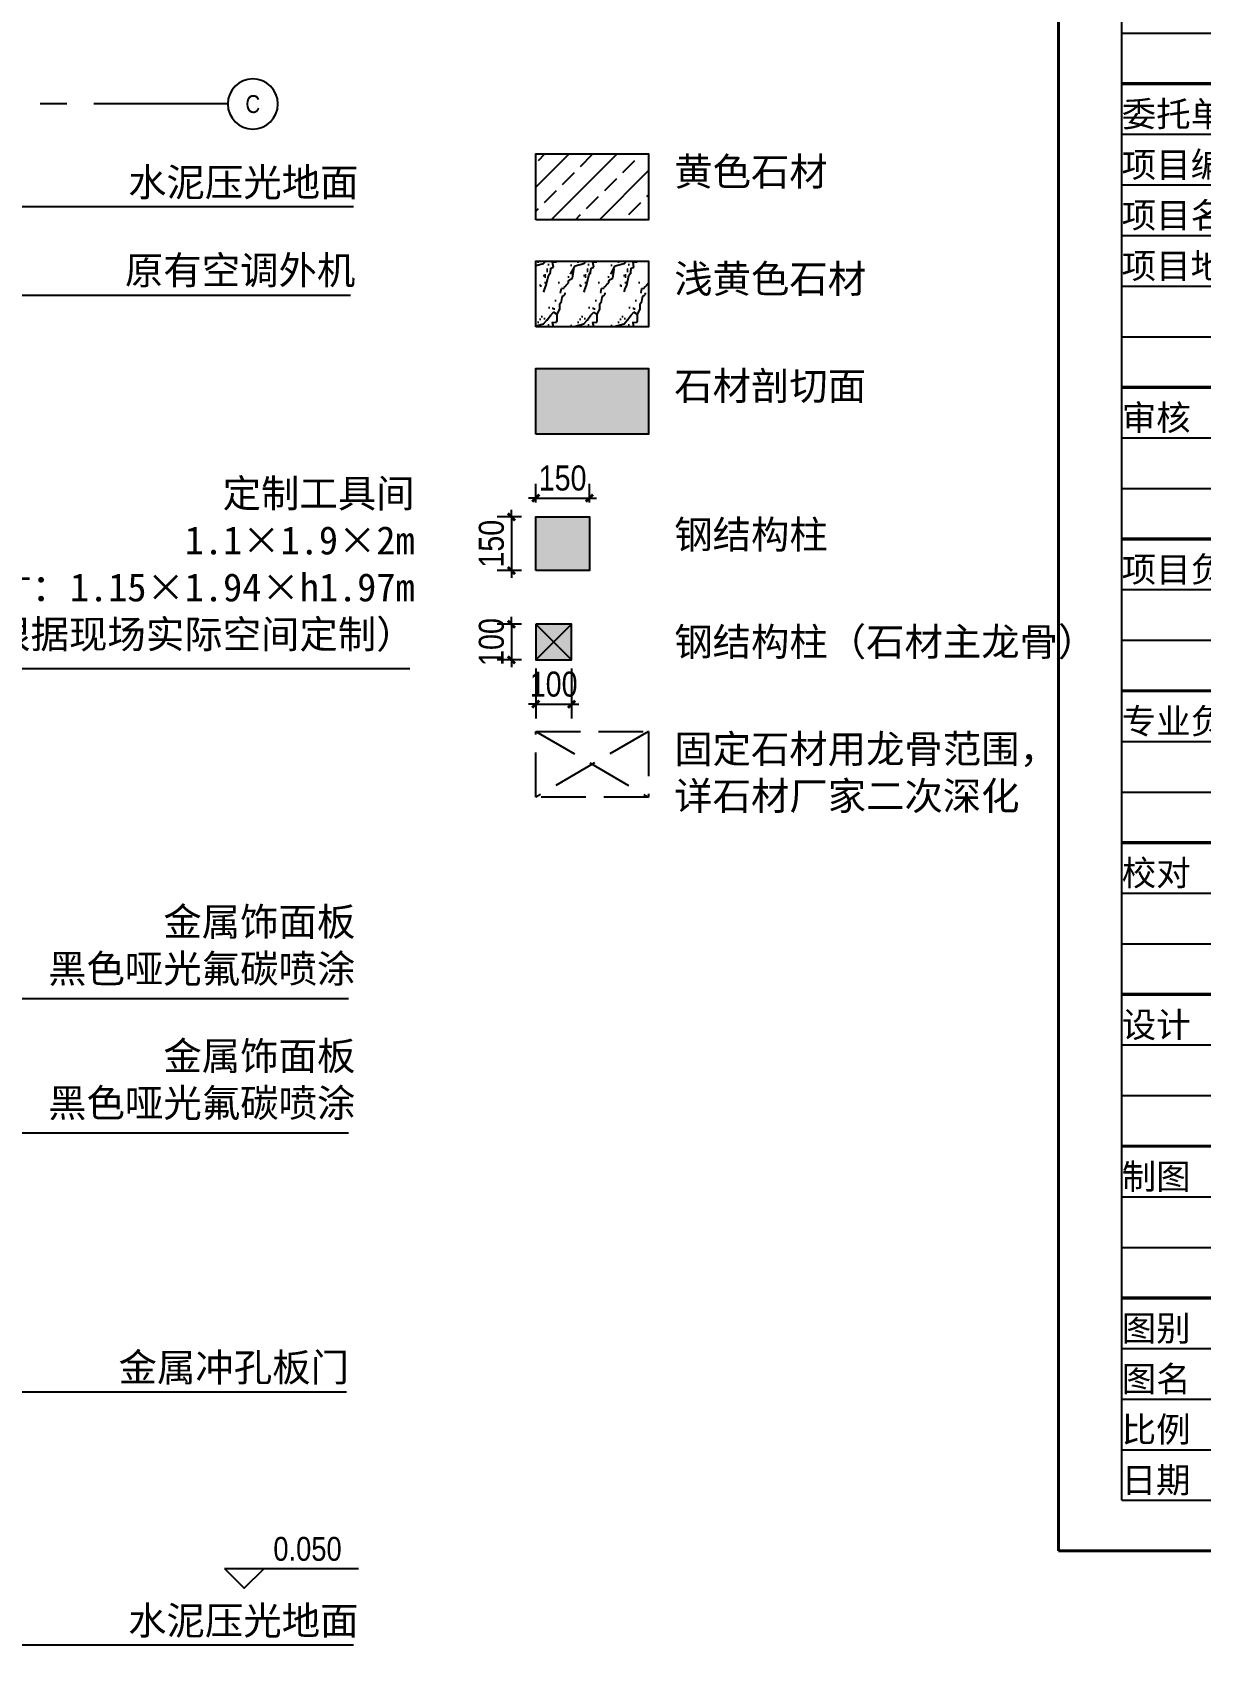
# Model space of a CAD drawing. Extents: x 9928 to 93764, y -101273 to -34887.
# Drawn here: x 31044 to 34312, y -61422 to -56893 of the extents above; entities that cross this region are included whole.
import ezdxf
from ezdxf import colors
from ezdxf.entities.mleader import LeaderData, LeaderLine
from ezdxf.enums import TextEntityAlignment as Align
from ezdxf.math import Vec2, Vec3

# ---------------------------------------------------------------- set-up
doc = ezdxf.new("R2010")
doc.units = 0
doc.header["$LTSCALE"] = 1000
doc.header["$MEASUREMENT"] = 0
doc.linetypes.add('CENTER', pattern=[2, 1.25, -0.25, 0.25, -0.25])
doc.linetypes.add('DASH', pattern=[0.35, 0.25, -0.1])
doc.layers.add('_0', color=7, linetype='Continuous', lineweight=25)
for name, color, linetype in [('A', 163, 'CENTER'), ('A-ANNO-DIMS', 6, 'Continuous'), ('A-ANNO-NOTE', 4, 'Continuous'), ('A-FLOR-STRS', 54, 'Continuous'), ('A-FURN-PATT-251', 251, 'Continuous'), ('A-PRTN-PRHT', 216, 'Continuous'), ('S-COLS', 5, 'Continuous'), ('S-GRID-IDEN', 4, 'Continuous'), ('SPACE_HATCH', 8, 'Continuous')]:
    doc.layers.add(name, color=color, linetype=linetype)
doc.layers.add('A-ANNO-NPLT', color=250, linetype='Continuous', plot=False)
doc.styles.add('DIM_T3', font='ARIALN.TTF')
doc.styles.add('EN', font='ARIALN.TTF')
doc.styles.add('EN1', font='ARIALN.TTF')
doc.styles.get("Standard").update_dxf_attribs({"font": 'gbenor.shx', "bigfont": 'gbcbig.shx'})
doc.styles.add('TBLK-A1$0$EN', font='')
doc.styles.get('TBLK-A1$0$EN').set_extended_font_data('SimSun')
doc.dimstyles.new('_TCH_ARCH&&20', dxfattribs={"dimtxt": 70, "dimasz": 20, "dimexe": 40, "dimexo": 40, "dimgap": 20, "dimtad": 1, "dimdec": 0, "dimzin": 0, "dimdsep": 46, "dimtxsty": 'DIM_T3', "dimblk": 'ARCHTICK', "dimcen": 0.09, "dimclrd": 6, "dimclre": 6, "dimclrt": 6, "dimazin": 2, "dimtfac": 1, "dimtdec": 0, "dimtix": 1, "dimtmove": 2, "dimatfit": 3, "dimfxl": 100, "dimfxlon": 1, "dimtolj": 1, "dimtzin": 0, "dimarcsym": 0})

# ---------------------------------------------------------------- blocks, each defined once
blk = doc.blocks.new('_DotSmall')
at = {"color": 0, "linetype": 'ByBlock', "const_width": 0.5}
blk.add_lwpolyline([(-0.0625, 0, 1), (0.0625, 0, 1)], format="xyb", close=True, dxfattribs=at)
blk = doc.blocks.new('DFGHFGH')
at = {"layer": 'A-ANNO-NOTE'}
blk.add_line((367305, -290441), (368431, -290441), dxfattribs=at)
blk.add_lwpolyline([(367305, -290441), (367471, -290607), (367638, -290441)], dxfattribs=at)
at = {"layer": 'A-ANNO-NOTE', "style": 'EN'}
blk.add_attdef('±0.000', (367716, -290376), '', height=200, dxfattribs=at)
blk = doc.blocks.new('jiegouzhu 100')
at = {"layer": 'SPACE_HATCH'}
h = blk.add_hatch(color=256, dxfattribs=at)
h.dxf.hatch_style = 1
h.paths.add_polyline_path([(40119.9, -80658.3), (40219.9, -80658.3), (40219.9, -80758.3), (40119.9, -80758.3)])
at = {"layer": 'S-COLS'}
for p, q in [((40119.9, -80658.3), (40219.9, -80758.3)), ((40119.9, -80758.3), (40219.9, -80658.3))]:
    blk.add_line(p, q, dxfattribs=at)
blk.add_lwpolyline([(40119.9, -80658.3), (40119.9, -80758.3), (40219.9, -80758.3), (40219.9, -80658.3)], close=True, dxfattribs=at)
blk = doc.blocks.new('_ArchTick')
at = {"color": 0, "linetype": 'ByBlock', "const_width": 0.4}
blk.add_lwpolyline([(-0.5, -0.5), (0.5, 0.5)], dxfattribs=at)
blk = doc.blocks.new('*D901')
at = {"layer": 'A-ANNO-DIMS', "color": 6, "lineweight": -2, "transparency": 16777216}
for p, q in [((59143.4, -83353.9), (59143.4, -83301.3)), ((59293.4, -83353.9), (59293.4, -83301.3)), ((59143.4, -83341.3), (59123.4, -83341.3)), ((59143.4, -83341.3), (59293.4, -83341.3)), ((59293.4, -83341.3), (59313.4, -83341.3))]:
    blk.add_line(p, q, dxfattribs=at)
at = {"layer": 'Defpoints', "color": 0, "transparency": 16777216}
for p in [(59293.4, -83341.3), (59143.4, -83393.9), (59293.4, -83393.9)]:
    blk.add_point(p, dxfattribs=at)
at = {"layer": 'A-ANNO-DIMS', "color": 6, "lineweight": -2, "transparency": 16777216, "xscale": 20, "yscale": 20, "zscale": 20}
blk.add_blockref('_ArchTick', (59143.4, -83341.3), dxfattribs=at)
at = {"layer": 'A-ANNO-DIMS', "color": 6, "lineweight": -2, "transparency": 16777216, "xscale": 20, "yscale": 20, "zscale": 20, "rotation": 180}
blk.add_blockref('_ArchTick', (59293.4, -83341.3), dxfattribs=at)
at = {"layer": 'A-ANNO-DIMS', "color": 6, "transparency": 16777216, "insert": (59218.4, -83285.6), "char_height": 70, "attachment_point": 5, "style": 'DIM_T3'}
blk.add_mtext('\\A1;150', dxfattribs=at)
blk = doc.blocks.new('*D902')
at = {"layer": 'A-ANNO-DIMS', "color": 6, "lineweight": -2, "transparency": 16777216}
for p, q in [((59075.2, -83393.9), (59075.2, -83373.9)), ((59103.4, -83393.9), (59035.2, -83393.9)), ((59075.2, -83393.9), (59075.2, -83543.9)), ((59103.4, -83543.9), (59035.2, -83543.9)), ((59075.2, -83543.9), (59075.2, -83563.9))]:
    blk.add_line(p, q, dxfattribs=at)
at = {"layer": 'Defpoints', "color": 0, "transparency": 16777216}
for p in [(59143.4, -83393.9), (59075.2, -83543.9), (59143.4, -83543.9)]:
    blk.add_point(p, dxfattribs=at)
at = {"layer": 'A-ANNO-DIMS', "color": 6, "lineweight": -2, "transparency": 16777216, "xscale": 20, "yscale": 20, "zscale": 20}
for p, rotation in [((59075.2, -83393.9), 270), ((59075.2, -83543.9), 90)]:
    blk.add_blockref('_ArchTick', p, dxfattribs=dict(at, rotation=rotation))
at = {"layer": 'A-ANNO-DIMS', "color": 6, "transparency": 16777216, "insert": (59019.5, -83468.9), "char_height": 70, "attachment_point": 5, "rotation": 90, "style": 'DIM_T3'}
blk.add_mtext('\\A1;150', dxfattribs=at)
blk = doc.blocks.new('*D903')
at = {"layer": 'A-ANNO-DIMS', "color": 6, "lineweight": -2, "transparency": 16777216}
for p, q in [((59143.4, -83817.4), (59143.4, -83957.4)), ((59243.4, -83817.4), (59243.4, -83957.4)), ((59143.4, -83917.4), (59123.4, -83917.4)), ((59143.4, -83917.4), (59243.4, -83917.4)), ((59243.4, -83917.4), (59263.4, -83917.4))]:
    blk.add_line(p, q, dxfattribs=at)
at = {"layer": 'Defpoints', "color": 0, "transparency": 16777216}
for p in [(59143.4, -83693.6), (59243.4, -83693.6), (59243.4, -83917.4)]:
    blk.add_point(p, dxfattribs=at)
at = {"layer": 'A-ANNO-DIMS', "color": 6, "lineweight": -2, "transparency": 16777216, "xscale": 20, "yscale": 20, "zscale": 20}
blk.add_blockref('_ArchTick', (59143.4, -83917.4), dxfattribs=at)
at = {"layer": 'A-ANNO-DIMS', "color": 6, "lineweight": -2, "transparency": 16777216, "xscale": 20, "yscale": 20, "zscale": 20, "rotation": 180}
blk.add_blockref('_ArchTick', (59243.4, -83917.4), dxfattribs=at)
at = {"layer": 'A-ANNO-DIMS', "color": 6, "transparency": 16777216, "insert": (59193.4, -83861.7), "char_height": 70, "attachment_point": 5, "style": 'DIM_T3'}
blk.add_mtext('\\A1;100', dxfattribs=at)
blk = doc.blocks.new('*D904')
at = {"layer": 'A-ANNO-DIMS', "color": 6, "lineweight": -2, "transparency": 16777216}
for p, q in [((59103.4, -83693.6), (59035.2, -83693.6)), ((59075.2, -83693.6), (59075.2, -83673.6)), ((59075.2, -83693.6), (59075.2, -83793.6)), ((59103.4, -83793.6), (59035.2, -83793.6)), ((59075.2, -83793.6), (59075.2, -83813.6))]:
    blk.add_line(p, q, dxfattribs=at)
at = {"layer": 'Defpoints', "color": 0, "transparency": 16777216}
for p in [(59143.4, -83693.6), (59075.2, -83793.6), (59143.4, -83793.6)]:
    blk.add_point(p, dxfattribs=at)
at = {"layer": 'A-ANNO-DIMS', "color": 6, "lineweight": -2, "transparency": 16777216, "xscale": 20, "yscale": 20, "zscale": 20}
for p, rotation in [((59075.2, -83693.6), 270), ((59075.2, -83793.6), 90)]:
    blk.add_blockref('_ArchTick', p, dxfattribs=dict(at, rotation=rotation))
at = {"layer": 'A-ANNO-DIMS', "color": 6, "transparency": 16777216, "insert": (59019.5, -83743.6), "char_height": 70, "attachment_point": 5, "rotation": 90, "style": 'DIM_T3'}
blk.add_mtext('\\A1;100', dxfattribs=at)
blk = doc.blocks.new('alsidufhasdf')
at = {"layer": 'A-ANNO-NOTE'}
blk.add_line((-71369.3, -56095.3), (-70145.8, -56095.3), dxfattribs=at)
at = {"layer": 'A-ANNO-NOTE', "const_width": 8.75, "flags": 128}
blk.add_lwpolyline([(-71544.3, -56795.3), (-71544.3, -51475.3)], dxfattribs=at)
at = {"layer": 'A-ANNO-NOTE', "const_width": 8.75}
for points in [[(-71369.3, -52735.3), (-70145.8, -52735.3)], [(-71369.3, -53575.3), (-70145.8, -53575.3)], [(-71369.3, -53995.3), (-70145.8, -53995.3)], [(-71369.3, -54415.3), (-70145.8, -54415.3)], [(-71369.3, -54835.3), (-70145.8, -54835.3)], [(-71369.3, -55255.3), (-70145.8, -55255.3)], [(-71369.3, -55675.3), (-70145.8, -55675.3)], [(-71369.3, -56095.3), (-70145.8, -56095.3)], [(-71544.3, -56795.3), (-69970.8, -56795.3)]]:
    blk.add_lwpolyline(points, dxfattribs=at)
at = {"layer": 'A-ANNO-NPLT'}
for p, q in [((-71369.3, -52595.3), (-70145.8, -52595.3)), ((-71369.3, -52735.3), (-70145.8, -52735.3)), ((-71369.3, -52875.3), (-70145.8, -52875.3)), ((-71369.3, -53015.3), (-70145.8, -53015.3)), ((-71369.3, -53155.3), (-70145.8, -53155.3)), ((-71369.3, -53295.3), (-70145.8, -53295.3)), ((-71369.3, -53435.3), (-70145.8, -53435.3)), ((-71369.3, -53575.3), (-70145.8, -53575.3)), ((-71369.3, -53715.3), (-70145.8, -53715.3)), ((-71369.3, -53855.3), (-70145.8, -53855.3)), ((-71369.3, -53995.3), (-70145.8, -53995.3)), ((-71369.3, -54135.3), (-70145.8, -54135.3)), ((-71369.3, -54275.3), (-70145.8, -54275.3)), ((-71369.3, -54415.3), (-70145.8, -54415.3)), ((-71369.3, -54555.3), (-70145.8, -54555.3)), ((-71369.3, -54695.3), (-70145.8, -54695.3)), ((-71369.3, -54835.3), (-70145.8, -54835.3)), ((-71369.3, -54975.3), (-70145.8, -54975.3)), ((-71369.3, -55115.3), (-70145.8, -55115.3)), ((-71369.3, -55255.3), (-70145.8, -55255.3)), ((-71369.3, -55395.3), (-70145.8, -55395.3)), ((-71369.3, -55535.3), (-70145.8, -55535.3)), ((-71369.3, -55815.3), (-70145.8, -55815.3)), ((-71369.3, -55955.3), (-70145.8, -55955.3)), ((-71369.3, -55955.3), (-70145.8, -55955.3)), ((-71369.3, -56095.3), (-70145.8, -56095.3)), ((-71369.3, -56095.3), (-70145.8, -56095.3)), ((-71369.3, -56235.3), (-70145.8, -56235.3)), ((-71369.3, -56235.3), (-70145.8, -56235.3)), ((-71369.3, -56235.3), (-70145.8, -56235.3)), ((-71369.3, -56375.3), (-70145.8, -56375.3)), ((-71369.3, -56375.3), (-70145.8, -56375.3)), ((-71369.3, -56515.3), (-70145.8, -56515.3)), ((-71369.3, -56515.3), (-70145.8, -56515.3)), ((-71369.3, -56655.3), (-70145.8, -56655.3)), ((-71369.3, -56655.3), (-70145.8, -56655.3))]:
    blk.add_line(p, q, dxfattribs=at)
for points in [[(-71369.3, -56655.3), (-71369.3, -51615.3)], [(-70145.8, -56795.3), (-71369.3, -56795.3)]]:
    blk.add_lwpolyline(points, dxfattribs=at)
at = {"layer": 'A-ANNO-NOTE', "style": 'TBLK-A1$0$EN'}
for s, p in [('委托单位', (-71369.3, -52875.3)), ('项目编号', (-71369.3, -53015.3)), ('项目名称', (-71369.3, -53155.3)), ('项目地点', (-71369.3, -53295.3)), ('审核', (-71369.3, -53715.3)), ('项目负责人', (-71369.3, -54135.3)), ('专业负责人', (-71369.3, -54555.3)), ('校对', (-71369.3, -54975.3)), ('设计', (-71369.3, -55395.3)), ('制图', (-71369.3, -55815.3)), ('图别', (-71369.3, -56235.3)), ('图名', (-71369.3, -56375.3)), ('比例', (-71369.3, -56515.3)), ('日期', (-71369.3, -56655.3))]:
    blk.add_text(s, height=70, dxfattribs=at).set_placement(p, align=Align.BOTTOM_LEFT)
blk = doc.blocks.new('TAG-COL')
blk.add_circle((0, 0), 4)
at = {"style": 'EN1'}
blk.add_attdef('NO', text='', height=2.19, dxfattribs=at).set_placement((0.01, 0.01), align=Align.MIDDLE_CENTER)
blk = doc.blocks.new('ASLIDUFHASDF')
at = {"layer": 'A', "ltscale": 0.3}
blk.add_line((20645.5, -77792.1), (16202.3, -77792.1), dxfattribs=at)
at = {"layer": 'S-GRID-IDEN'}
ref = blk.add_blockref('TAG-COL', (20715.5, -77792.2), dxfattribs=dict(at, xscale=-17.5, yscale=17.5, zscale=17.5, rotation=179.9287525087452))
ref.add_attrib('NO', 'C', dxfattribs={"layer": '0', "height": 50, "rotation": 359.9288, "style": 'EN1'}).set_placement((20715.5, -77792.4), align=Align.MIDDLE_CENTER)
blk = doc.blocks.new('tuli')
at = {"layer": 'A-FURN-PATT-251'}
h = blk.add_hatch(dxfattribs=at)
h.set_pattern_fill('ANSI33', color=256, scale=29.970074)
h.set_pattern_definition([(45, (48170.99, -42952.51), (-67.28473, 67.28473), []), (45, (48238.27, -42952.51), (-67.28473, 67.28473), [47.5775, -23.78875])])
h.paths.add_polyline_path([(59143.4, -82563.3), (59143.4, -82379.2), (59458.8, -82379.2), (59458.8, -82563.3)])
h = blk.add_hatch(dxfattribs=at)
h.set_pattern_fill('大理石', color=256, scale=37.462592)
h.set_pattern_definition([(41.98721, (48264.644, -42939.663), (224.77555, 168.581669), [3.60005, -752.4114]), (68.19859, (48211.126, -42945.283), (112.387777, 337.163331), [12.96914, -894.8709]), (60.945396, (48208.45, -42951.705), (112.3877695, 168.58167), [5.51, -1151.59293]), (90, (48211.13, -42946.89), (112.38778, -7e-15), [1.60554, -166.9761]), (71.56505, (48263.574, -42942.875), (2e-07, 168.581666), [3.38477, -352.0166]), (171.469234, (48263.574, -42942.875), (-112.3877766, 1e-06), [5.41167, -1131.03934]), (79.2157, (48256.081, -42953.31), (112.3877776, 674.3266623), [11.44084, -1189.84726]), (62.132996, (48171.523, -42901.9333), (449.55110256, 842.90833084), [26.33417, -5503.84107]), (0, (48173.14, -42877.22), (0, 168.58167), [0, -112.38778]), (64.983107, (48245.913, -42846.542), (224.7755546, 505.7449962), [17.7176, -1842.6311]), (81.43911, (48289.2624, -42913.172), (224.77555363, 1517.23498), [25.16626, -5259.74864]), (82.874984, (48227.1816, -42897.9195), (112.3877703, 842.9083284), [12.94427, -2705.3534]), (76.75948, (48215.943, -42933.2413), (112.3877781, 505.7449961), [28.03954, -2916.1126]), (0, (48198.42, -42933.16), (0, 168.58167), [0, -112.38778]), (0, (48200.23, -42934.96), (0, 168.58167), [0, -112.38778]), (0, (48212.87, -42925.94), (0, 168.58167), [0, -112.38778]), (0, (48209.26, -42906.09), (0, 168.58167), [0, -112.38778]), (59.036243, (48222.365, -42905.947), (112.387768, 168.5816703), [9.36182, -1956.6213]), (0, (48227.17, -42898.23), (0, 168.58167), [0, -112.38778]), (0, (48212.87, -42904.29), (0, 168.58167), [0, -112.38778]), (0, (48218.29, -42893.46), (0, 168.58167), [0, -112.38778]), (0, (48212.87, -42909.7), (0, 168.58167), [0, -112.38778]), (50.19443, (48278.024, -42921.2), (112.387777, 168.581666), [4.1799, -873.5967]), (90, (48278.02, -42926.02), (112.38778, -7e-15), [4.8166, -163.76504]), (43.66778, (48272.137, -42931.636), (337.1633313, 337.1633304), [8.13843, -1700.9319]), (90, (48272.14, -42933.24), (112.38778, -7e-15), [1.60554, -166.9761]), (39.80557, (48267.32, -42937.255), (224.7755486, 168.581672), [6.26983, -1310.39506]), (0, (48250.79, -42925.94), (0, 168.58167), [0, -112.38778]), (0, (48278.27, -42920.85), (0, 168.58167), [0, -112.38778]), (0, (48278.27, -42920.85), (0, 168.58167), [0, -112.38778]), (29.357753, (48280.7, -42917.989), (337.16333, 168.5816665), [9.8246, -1021.75807]), (0, (48277.88, -42909.7), (0, 168.58167), [0, -112.38778]), (146.30993, (48245.913, -42846.542), (-224.7755554, 168.5816626), [11.5777, -1204.08196]), (8.130102, (48233.604, -42869.02), (1123.8777621, 168.5816645), [11.3529, -2372.75188]), (47.862405, (48208.45, -42872.231), (449.5511082, 505.7449961), [15.1561, -3167.6213]), (14.620874, (48183.832, -42878.653), (674.3266602, 168.5816725), [25.44216, -2645.98477]), (0, (48193, -42868.2), (0, 168.58167), [0, -112.38778]), (18.43495, (48228.787, -42885.075), (449.551108, 168.581665), [5.07716, -1061.1269]), (16.69924, (48233.604, -42883.47), (112.387775, 9e-06), [2.7937, -583.8877]), (101.093723, (48236.2796, -42882.667), (-224.775556, 1180.0716475), [13.90696, -2906.5538]), (0, (48221.9, -42875.41), (0, 168.58167), [0, -112.38778]), (0, (48233.54, -42868.7), (0, 168.58167), [0, -112.38778]), (0, (48218.29, -42888.04), (0, 168.58167), [0, -112.38778]), (0, (48203.84, -42851.95), (0, 168.58167), [0, -112.38778]), (0, (48198.42, -42859.17), (0, 168.58167), [0, -112.38778]), (44.144903, (48227.1816, -42848.9505), (337.1633316, 337.163331), [12.6788, -2649.868]), (54.582945, (48218.6187, -42860.992), (112.3877773, 168.58166484), [14.7757, -3088.12435]), (0, (48227.33, -42848.84), (0, 168.58167), [0, -112.38778]), (0, (48211.06, -42857.37), (0, 168.58167), [0, -112.38778]), (0, (48227.33, -42848.84), (0, 168.58167), [0, -112.38778]), (0, (48218.64, -42861.25), (0, 168.58167), [0, -112.38778]), (75.06858, (48244.842, -42867.414), (112.387777, 505.744997), [4.1541, -868.20963]), (90, (48245.91, -42863.4), (112.38778, -7e-15), [16.85817, -151.7235]), (50.19443, (48265.715, -42792.757), (112.387777, 168.581666), [4.1799, -873.5967]), (0, (48234.54, -42828.5), (0, 168.58167), [0, -112.38778]), (0, (48238.15, -42830.3), (0, 168.58167), [0, -112.38778]), (0, (48223.7, -42826.69), (0, 168.58167), [0, -112.38778]), (0, (48241.76, -42806.84), (0, 168.58167), [0, -112.38778]), (53.130102, (48253.405, -42816.84), (112.3877772, 168.5816654), [8.0277, -1677.7889]), (90, (48253.4, -42830.49), (112.38778, -7e-15), [13.6471, -154.93458]), (0, (48253.42, -42830.22), (0, 168.58167), [0, -112.38778]), (23.19859, (48261.968, -42794.362), (337.163331, 168.581666), [4.0758, -851.844]), (66.03751, (48260.898, -42796.77), (112.387777, 337.16333), [2.63546, -550.81016]), (66.03751, (48259.828, -42799.18), (112.387777, 337.16333), [2.63546, -550.81016]), (81.869898, (48258.222, -42810.4175), (112.3877775, 842.9083276), [11.3529, -2372.75188]), (90, (48268.39, -42789.55), (112.38778, -7e-15), [4.01385, -164.5678]), (0, (48256.05, -42783.93), (0, 168.58167), [0, -112.38778])])
h.paths.add_polyline_path([(59143.4, -82863), (59143.4, -82678.9), (59458.8, -82678.9), (59458.8, -82863)])
h = blk.add_hatch(color=253, dxfattribs=at)
h.dxf.hatch_style = 1
h.paths.add_polyline_path([(59143.4, -83162.7), (59143.4, -82978.6), (59458.8, -82978.6), (59458.8, -83162.7)])
at = {"layer": 'SPACE_HATCH'}
h = blk.add_hatch(color=256, dxfattribs=at)
h.dxf.hatch_style = 1
h.paths.add_polyline_path([(59143.4, -83543.9), (59143.4, -83393.9), (59293.4, -83393.9), (59293.4, -83543.9)])
at = {"layer": 'A-FLOR-STRS'}
for points in [[(59143.4, -82563.3), (59143.4, -82379.2), (59458.8, -82379.2), (59458.8, -82563.3)], [(59143.4, -82863), (59143.4, -82678.9), (59458.8, -82678.9), (59458.8, -82863)]]:
    blk.add_lwpolyline(points, close=True, dxfattribs=at)
at = {"layer": 'A-PRTN-PRHT', "linetype": 'DASH', "ltscale": 0.5}
for p, q in [((59143.4, -83993.3), (59458.8, -84177.4)), ((59458.8, -83993.3), (59143.4, -84177.4))]:
    blk.add_line(p, q, dxfattribs=at)
at = {"layer": 'A-PRTN-PRHT'}
blk.add_lwpolyline([(59143.4, -83162.7), (59143.4, -82978.6), (59458.8, -82978.6), (59458.8, -83162.7)], close=True, dxfattribs=at)
at = {"layer": 'A-PRTN-PRHT', "linetype": 'DASH', "ltscale": 0.5}
blk.add_lwpolyline([(59143.4, -84177.4), (59143.4, -83993.3), (59458.8, -83993.3), (59458.8, -84177.4)], close=True, dxfattribs=at)
at = {"layer": 'S-COLS'}
blk.add_lwpolyline([(59143.4, -83543.9), (59143.4, -83393.9), (59293.4, -83393.9), (59293.4, -83543.9)], close=True, dxfattribs=at)
at = {"layer": '_0'}
blk.add_blockref('jiegouzhu 100', (19023.5, -3035.3), dxfattribs=at)
at = {"layer": 'A-ANNO-NOTE', "char_height": 78.671, "attachment_point": 1, "style": 'EN'}
for s, insert, width in [('{\\fSimSun|b0|i0|c134|p2;黄色石材}', (59530.7, -82389.1), 639.258), ('{\\fSimSun|b0|i0|c134|p2;浅黄色石材}', (59530.7, -82688.8), 639.258), ('{\\fSimSun|b0|i0|c134|p2;石材剖切面}', (59530.7, -82988.5), 639.258), ('{\\fSimSun|b0|i0|c134|p2;钢结构柱}', (59530.7, -83403.8), 639.258), ('{\\fSimSun|b0|i0|c134|p2;钢结构柱（石材主龙骨）}', (59530.7, -83703.5), 1275.523), ('{\\fSimSun|b0|i0|c134|p2;固定石材用龙骨范围，\\P详石材厂家二次深化}', (59530.7, -84003.2), 1196.525)]:
    blk.add_mtext(s, dxfattribs=dict(at, insert=insert, width=width))
at = {"layer": 'A-ANNO-DIMS'}
for base, p1, p2, picture, middle in [((59293.4, -83341.3), (59143.4, -83393.9), (59293.4, -83393.9), '*D901', (59218.4, -83285.6)), ((59243.4, -83917.4), (59143.4, -83693.6), (59243.4, -83693.6), '*D903', (59193.4, -83861.7))]:
    dim = blk.add_linear_dim(base=base, p1=p1, p2=p2, dimstyle='_TCH_ARCH&&20', dxfattribs=at)
    dim.commit()
    dim.dimension.update_dxf_attribs({"geometry": picture, "text_midpoint": middle})
for base, p1, p2, picture, middle in [((59075.2, -83543.9), (59143.4, -83393.9), (59143.4, -83543.9), '*D902', (59019.5, -83468.9)), ((59075.2, -83793.6), (59143.4, -83693.6), (59143.4, -83793.6), '*D904', (59019.5, -83743.6))]:
    dim = blk.add_linear_dim(base=base, p1=p1, p2=p2, angle=90, dimstyle='_TCH_ARCH&&20', dxfattribs=at)
    dim.commit()
    dim.dimension.update_dxf_attribs({"geometry": picture, "text_midpoint": middle})

msp = doc.modelspace()

# ---------------------------------------------------------------- block references
msp.add_blockref('tuli', (-26691, 25146.7))
at = {"layer": '_0', "color": 6}
msp.add_blockref('ASLIDUFHASDF', (10945.5, 20699.3), dxfattribs=at)
at = {"layer": 'A-ANNO-DIMS', "xscale": 1.010204081632657, "yscale": 1.010204081632657, "zscale": 1.010204081632657}
msp.add_blockref('alsidufhasdf', (106188.7, -3762.8), dxfattribs=at)
at = {"layer": 'A-ANNO-NOTE', "xscale": 0.3333333333333334, "yscale": 0.3333333333333334, "zscale": 0.3333333333333334}
msp.add_blockref('DFGHFGH', (-90853.6, 35626.8), dxfattribs=at).add_auto_attribs({'±0.000': '0.050'})

# ---------------------------------------------------------------- leaders
at = {"layer": 'A-ANNO-NOTE'}
ml = msp.add_multileader_mtext('Standard', dxfattribs=at)
ml.set_content('{\\fSimSun|b0|i0|c134|p2;水泥压光地面}', color=256)
ml.set_leader_properties()
ml.set_arrow_properties(name='DOTSMALL')
ml.build(insert=Vec2(0, 0))
ml.multileader.update_dxf_attribs({"text_left_attachment_type": 5, "text_right_attachment_type": 5, "dogleg_length": 81.8, "arrow_head_size": 69.3})
ctx = ml.context
ctx.base_point, ctx.char_height, ctx.arrow_head_size, ctx.landing_gap_size, ctx.plane_origin = Vec3(31286.8, -57379.6), 78.75, 69.3, 4.72, Vec3(23325.8, -58040.9)
ctx.left_attachment, ctx.right_attachment, ctx.text_align_type = 5, 5, 2
notes = []
notes.append((ctx, [(1, (1, 1, 0), (30084.6, -57379.6), (1, 0), 1202.2, [(0, [(29835.7, -57379.6)], 0, [])])]))
ctx.mtext.insert, ctx.mtext.alignment, ctx.mtext.flow_direction = Vec3(31956.7, -57272.3), 3, 5
ml = msp.add_multileader_mtext('Standard', dxfattribs=at)
ml.set_content('{\\fSimSun|b0|i0|c134|p2;原有空调外机}', color=256)
ml.set_leader_properties()
ml.set_arrow_properties(name='DOTSMALL')
ml.build(insert=Vec2(0, 0))
ml.multileader.update_dxf_attribs({"text_left_attachment_type": 5, "text_right_attachment_type": 5, "dogleg_length": 81.8, "arrow_head_size": 69.3})
ctx = ml.context
ctx.base_point, ctx.char_height, ctx.arrow_head_size, ctx.landing_gap_size, ctx.plane_origin = Vec3(31278.6, -57626.9), 78.75, 69.3, 4.72, Vec3(24630.2, -58313.3)
ctx.left_attachment, ctx.right_attachment, ctx.text_align_type = 5, 5, 2
notes.append((ctx, [(1, (1, 1, 0), (30236, -57626.9), (1, 0), 1042.6, [(0, [(29988.4, -57874.5)], 0, [])])]))
ctx.mtext.insert, ctx.mtext.alignment, ctx.mtext.flow_direction = Vec3(31947.7, -57518.3), 3, 5
ml = msp.add_multileader_mtext('Standard', dxfattribs=at)
ml.set_content('{\\fSimSun|b0|i0|c134|p2;定制工具间\\P1.1×1.9×2m\\P顶盖尺寸：1.15×1.94×h1.97m\\P（可根据现场实际空间定制）}', color=256)
ml.set_leader_properties()
ml.set_arrow_properties(name='DOTSMALL')
ml.build(insert=Vec2(0, 0))
ml.multileader.update_dxf_attribs({"text_left_attachment_type": 5, "text_right_attachment_type": 5, "dogleg_length": 81.8, "arrow_head_size": 69.3})
ctx = ml.context
ctx.base_point, ctx.char_height, ctx.arrow_head_size, ctx.landing_gap_size, ctx.plane_origin = Vec3(30537, -58671.1), 78.75, 69.3, 4.72, Vec3(24070.6, -59357.5)
ctx.left_attachment, ctx.right_attachment, ctx.text_align_type = 5, 5, 2
notes.append((ctx, [(1, (1, 1, 0), (29636, -58671.1), (1, 0), 901, [(0, [(29388.4, -58918.8)], 0, [])])]))
ctx.mtext.insert, ctx.mtext.alignment, ctx.mtext.flow_direction = Vec3(32113.6, -58142), 3, 5
ml = msp.add_multileader_mtext('Standard', dxfattribs=at)
ml.set_content('{\\fSimSun|b0|i0|c134|p2;金属饰面板\\P黑色哑光氟碳喷涂}', color=256)
ml.set_leader_properties()
ml.set_arrow_properties(name='DOTSMALL')
ml.build(insert=Vec2(0, 0))
ml.multileader.update_dxf_attribs({"text_left_attachment_type": 5, "text_right_attachment_type": 5, "dogleg_length": 81.8, "arrow_head_size": 69.3})
ctx = ml.context
ctx.base_point, ctx.char_height, ctx.arrow_head_size, ctx.landing_gap_size, ctx.plane_origin = Vec3(31055.6, -59593.3), 78.75, 69.3, 4.72, Vec3(24461.9, -60312.9)
ctx.left_attachment, ctx.right_attachment, ctx.text_align_type = 5, 5, 2
notes.append((ctx, [(1, (1, 1, 0), (30042.7, -59593.3), (1, 0), 1012.9, [(0, [(29918.6, -59467.8)], 0, [])])]))
ctx.mtext.insert, ctx.mtext.alignment, ctx.mtext.flow_direction = Vec3(31947.7, -59339.4), 3, 5
ml = msp.add_multileader_mtext('Standard', dxfattribs=at)
ml.set_content('{\\fSimSun|b0|i0|c134|p2;金属饰面板\\P黑色哑光氟碳喷涂}', color=256)
ml.set_leader_properties()
ml.set_arrow_properties(name='DOTSMALL')
ml.build(insert=Vec2(0, 0))
ml.multileader.update_dxf_attribs({"text_left_attachment_type": 5, "text_right_attachment_type": 5, "dogleg_length": 81.8, "arrow_head_size": 69.3})
ctx = ml.context
ctx.base_point, ctx.char_height, ctx.arrow_head_size, ctx.landing_gap_size, ctx.plane_origin = Vec3(31055.8, -59968.6), 78.75, 69.3, 4.72, Vec3(23626.8, -59123.5)
ctx.left_attachment, ctx.right_attachment, ctx.text_align_type = 5, 5, 2
notes.append((ctx, [(1, (1, 1, 0), (30529.7, -59968.6), (1, 0), 526.1, [(0, [(29083.4, -59968.6)], 0, [])])]))
ctx.mtext.insert, ctx.mtext.alignment, ctx.mtext.flow_direction = Vec3(31947.9, -59714.7), 3, 5
ml = msp.add_multileader_mtext('Standard', dxfattribs=at)
ml.set_content('{\\fSimSun|b0|i0|c134|p2;金属冲孔板门}', color=256)
ml.set_leader_properties()
ml.set_arrow_properties(name='DOTSMALL')
ml.build(insert=Vec2(0, 0))
ml.multileader.update_dxf_attribs({"text_left_attachment_type": 5, "text_right_attachment_type": 5, "dogleg_length": 81.8, "arrow_head_size": 69.3})
ctx = ml.context
ctx.base_point, ctx.char_height, ctx.arrow_head_size, ctx.landing_gap_size, ctx.plane_origin = Vec3(31267.6, -60693.3), 78.75, 69.3, 4.72, Vec3(23306.6, -61354.7)
ctx.left_attachment, ctx.right_attachment, ctx.text_align_type = 5, 5, 2
notes.append((ctx, [(1, (1, 1, 0), (30610.8, -60693.3), (1, 0), 656.8, [(0, [(30118.4, -60693.3)], 0, [])])]))
ctx.mtext.insert, ctx.mtext.alignment, ctx.mtext.flow_direction = Vec3(31930, -60585.2), 3, 5
ml = msp.add_multileader_mtext('Standard', dxfattribs=at)
ml.set_content('{\\fSimSun|b0|i0|c134|p2;水泥压光地面}', color=256)
ml.set_leader_properties()
ml.set_arrow_properties(name='DOTSMALL')
ml.build(insert=Vec2(0, 0))
ml.multileader.update_dxf_attribs({"text_left_attachment_type": 5, "text_right_attachment_type": 5, "dogleg_length": 81.8, "arrow_head_size": 69.3})
ctx = ml.context
ctx.base_point, ctx.char_height, ctx.arrow_head_size, ctx.landing_gap_size, ctx.plane_origin = Vec3(31286.8, -61400.2), 78.75, 69.3, 4.72, Vec3(23325.8, -62061.6)
ctx.left_attachment, ctx.right_attachment, ctx.text_align_type = 5, 5, 2
notes.append((ctx, [(1, (1, 1, 0), (30084.6, -61400.2), (1, 0), 1202.2, [(0, [(29869.4, -61400.2)], 0, [])])]))
ctx.mtext.insert, ctx.mtext.alignment, ctx.mtext.flow_direction = Vec3(31956.7, -61293), 3, 5
for ctx, leaders in notes:
    for number, flags, end, landing, length, lines in leaders:
        leader = LeaderData()
        leader.index, (leader.has_last_leader_line, leader.has_dogleg_vector, leader.attachment_direction) = number, flags
        leader.last_leader_point, leader.dogleg_vector, leader.dogleg_length = Vec3(end), Vec3(landing), length
        for number, points, colour, breaks in lines:
            line = LeaderLine()
            line.index, line.vertices, line.color, line.breaks = number, Vec3.list(points), colors.encode_raw_color(colour), breaks
            leader.lines.append(line)
        ctx.leaders.append(leader)

doc.saveas('drawing.dxf')
